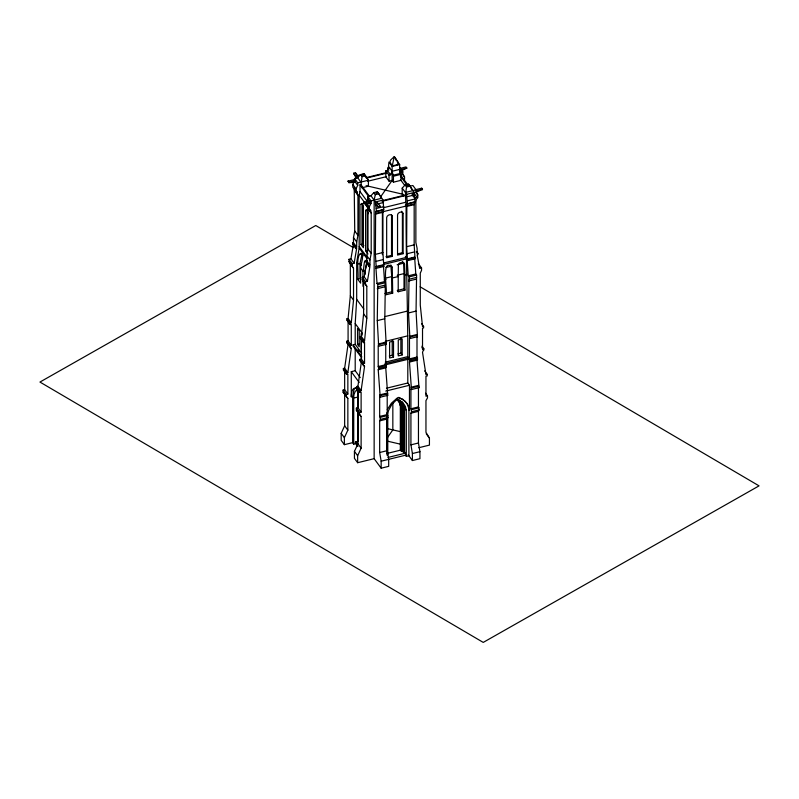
<?xml version="1.0" encoding="UTF-8"?>
<svg xmlns="http://www.w3.org/2000/svg" width="799" height="799" viewBox="0 0 799 799"><rect width="100%" height="100%" fill="white"/><g stroke="black" fill="none" stroke-linecap="round" stroke-linejoin="round"><path stroke-width="1.2" d="M356.254 387.585L354.027 389.333L352.629 396.504L351.28 396.833C351.33 393.687 351.72 387.175 356.314 388.054L358.312 393.677M361.677 353.158L355.205 344.359L355.205 323.575L356.684 299.355L356.684 262.571L359.18 247.99L359.18 195.106L360.029 191.58L360.029 184.809L360.878 184.609L369.508 196.344M360.998 204.314C361.647 201.518 363.695 206.342 363.365 207.53L363.365 247.71L360.998 244.494L360.998 204.314L362.736 203.405M367.989 253.992L365.612 250.776L365.612 210.596C366.262 207.8 368.319 212.624 367.989 213.812M348.084 318.451L347.016 318.711L350.212 323.066L351.28 322.796L348.084 318.451L350.332 295.78L350.332 263.86L349.043 261.643L349.043 259.305L350.931 258.846L353.478 244.065L352.679 244.264L352.679 242.966L353.478 242.766L356.684 247.121L355.875 247.32L352.679 242.966M351.28 322.796L353.528 300.124L353.528 268.214L349.043 261.643M361.348 336.489L360.279 336.759L363.475 341.103L364.544 340.843L361.348 336.489L363.595 313.817L363.595 281.907L362.307 279.68L362.307 277.343L364.194 276.883L366.751 262.112M364.544 340.843L366.801 318.162L366.801 286.252L362.307 279.68M344.649 368.179L343.39 368.489L346.586 372.843L347.855 372.534L344.649 368.179L348.084 344.149L346.736 342.591L346.736 341.293L348.084 340.963L351.28 345.318L349.932 345.647L346.736 341.293M347.855 372.534L351.28 348.494L348.084 344.149M357.922 386.227L356.654 386.536L359.85 390.881L361.118 390.571L357.922 386.227L361.348 362.187L359.999 360.639L359.999 359.34L361.348 359.011L364.544 363.355L363.195 363.685L359.999 359.34M361.118 390.571L364.544 366.541L361.348 362.187M349.043 259.305L352.239 263.65L354.127 263.191L356.684 248.419L355.875 248.609L352.679 244.264M362.307 277.343L365.503 281.697L367.39 281.238L369.947 266.457L369.138 266.656L365.942 262.302L365.942 261.003L366.751 260.814L369.947 265.158L369.138 265.358L365.942 261.003M360.599 267.895C360.589 263.3 364.554 257.448 361.148 253.203C355.165 255.63 359.19 274.257 357.732 279.221L360.599 283.116L360.599 267.895L362.946 271.091L362.946 286.312M353.478 242.766L353.478 237.583L354.736 230.991L354.217 188.125M356.684 247.121L356.684 241.927L357.942 235.345L357.942 195.126L354.217 189.743M366.751 260.814L366.751 255.62L368.009 249.038L371.205 253.383L369.947 259.975L369.947 265.158M367.081 261.283C363.245 256.898 364.374 270.002 362.946 271.091L365.173 270.541L366.921 262.312M360.878 185.668L362.037 176.639L360.539 174.601L357.682 177.728L354.526 178.507L354.526 181.023M405.393 194.856L406.551 187.016L405.053 184.978L402.197 188.115L402.197 194.087L403.475 195.825M358.381 392.329L358.142 393.338A18.057 5.763 76.2 0 0 357.792 397.073L357.792 408.079M383.75 209.378L382.931 212.294L382.931 252.514L383.8 266.466L376.269 268.314L375.39 254.362L375.62 211.665L383.75 209.378L383.021 200.1L377.328 191.78L373.802 192.639L370.946 195.775L367.79 196.544L367.79 199.071L366.062 202.517M415.001 201.718L414.172 204.634L414.172 244.854L415.051 258.816L407.52 260.654L406.641 246.701L406.871 204.015L415.001 201.718L414.631 196.973M388.264 169.158L388.933 162.077L392.129 166.432L392.129 180.394L393.448 182.182L400.978 180.334L400.978 174.362L399.66 169.418L392.129 171.266L390.581 174.801L389.033 175.181L385.837 170.826L387.385 170.447L388.933 166.921L392.129 171.266L393.448 176.209L393.448 182.182M383.8 266.466L383.46 266.007L384.549 281.628L385.348 282.726L384.798 318.761L386.207 344.359L378.676 346.207L377.268 320.609L377.807 284.564L377.008 283.475L375.929 267.855L376.269 268.314M412.554 258.876L414.711 258.347L415.79 273.977L416.599 275.066L416.049 311.101L417.458 336.699L409.917 338.546L408.509 312.948L409.058 276.913L408.259 275.825L407.18 260.194L407.52 260.654M387.745 395.345L387.205 394.616L387.205 414.591L387.865 417.557L387.205 419.006L387.205 450.666L388.684 459.345L388.684 466.346L381.153 468.194L381.153 461.193L379.675 452.514L379.675 420.853L380.334 419.405L379.675 416.439L379.675 396.454L380.214 397.193L387.745 395.345L385.747 367.88L386.326 366.781L385.747 364.704L385.747 343.74L386.207 344.359M418.996 387.685L418.456 386.956L418.456 406.931L419.115 409.897L418.456 411.345L418.456 443.006L419.934 451.685L419.934 458.686L412.404 460.534L412.404 453.532L410.926 444.853L410.926 413.193L411.575 411.745L410.926 408.778L410.926 388.803L411.465 389.532L418.996 387.685L416.998 360.219L417.577 359.121L416.998 357.043L416.998 336.079L417.458 336.699M353.807 442.356L344.379 444.673L341.173 440.319L341.173 433.318L344.649 425.787L344.649 394.137L343.111 392.169L343.111 390.092L344.649 389.712L347.855 394.067L346.307 394.446L343.111 390.092M344.379 444.673L344.379 437.662L347.855 430.142L347.855 398.481L343.111 392.169M381.153 468.194L374.142 458.666L357.642 462.711L354.436 458.366L354.436 451.355L357.922 443.835L357.922 412.174L356.374 410.217L356.374 408.139L357.922 407.76L361.118 412.104L359.57 412.484L356.374 408.139M357.642 462.711L357.642 455.71L361.118 448.179L361.118 416.529L356.374 410.217M387.295 409.627L391.41 403.185L397.612 397.682C403.725 398.851 409.228 403.954 409.468 410.406L407.2 403.894L404.334 400.439M357.413 194.097L357.413 192.479L352.798 187.206L352.798 184.469L354.097 181.892M355.994 191.56L355.994 188.824L357.722 185.378L357.722 182.851L354.526 178.507M371.205 253.383L371.205 213.163L370.676 210.517L369.258 209.598L369.258 206.861L370.986 203.415L370.986 200.899L367.79 196.544M380.214 397.193L378.217 369.727L378.786 368.619L378.217 366.551L378.217 345.587L378.676 346.207M411.465 389.532L409.468 362.067L410.037 360.968L409.468 358.891L409.468 337.927L409.917 338.546M362.347 252.973L359.969 263.45L359.969 278.671L357.732 279.221M421.952 346.207L423.87 348.823L422.521 352.329L425.957 374.681L427.225 374.371L427.225 375.929L425.957 376.239L425.957 396.214L427.495 395.835L427.495 397.912L425.957 400.639L425.957 432.289L429.433 438.112L429.433 445.113L418.826 447.72M380.424 197.123L392.279 180.184M387.355 437.712L392.838 429.882L392.838 402.886M401.418 170.866L406.861 168.06L406.032 166.931L399.62 168.509M415.25 189.772L421.672 188.194L422.501 189.323L416.079 192.369L416.079 189.842L412.883 185.498L409.727 186.267L408.579 184.12L405.053 184.978L410.077 186.157L412.923 190.621M361.957 187.795L368.409 186.207L368.409 180.234L365.552 175.77L360.539 174.601L364.064 173.733L365.213 175.88L363.875 174.062L356.344 175.91L356.344 178.437L353.617 173.253L355.575 172.774L358.292 176.479M353.617 173.703L355.575 173.223L357.303 176.349M392.529 165.852L398.671 164.354A11.566 8.749 35 0 0 398.192 162.367L394.297 156.594L390.661 160A11.645 8.819 35 0 0 389.922 162.307L392.529 165.852A11.566 3.536 -76.9 0 1 392.718 163.705L394.297 156.594L395.765 158.741M392.129 166.432L399.66 164.584L399.66 171.525M387.595 170.776L387.595 168.249L389.742 167.72M362.037 176.639L365.552 175.77L364.064 173.733M348.114 181.123L354.526 179.555L355.355 180.684L355.355 182.152L354.386 182.392L348.943 182.701L348.114 181.123L348.943 182.701M366.042 177.628L386.197 172.684M348.943 182.252L355.355 180.684M400.449 169.628L406.861 168.06M366.401 178.117L386.556 173.173M357.722 182.851L368.409 180.234L365.852 176.759M399.66 172.574L402.816 171.805L402.816 174.332L404.554 176.919L404.554 179.655M367.59 181.273L386.556 176.629M392.788 175.311L400.319 173.473M393.448 176.209L400.978 174.362M385.837 170.826L385.837 176.809L389.033 181.153L392.129 180.394M370.986 200.899L381.682 198.272L378.826 193.817L375.3 194.676L374.142 200.12L374.142 458.666M406.551 187.016L410.077 186.157L408.579 184.12M363.745 202.397L370.157 200.819L370.986 201.947L364.574 203.515L363.745 202.836L364.574 203.965L370.986 203.415M405.393 192.459L416.079 189.842M416.079 190.901L422.501 189.323M370.946 195.775L375.48 201.947L383.021 200.1M402.197 188.115L406.731 194.287L414.272 192.439L414.272 194.117M382.861 200.509L405.393 194.986L406.112 206.052C405.822 256.269 407.86 306.407 407.8 356.624L408.688 359.131L384.978 364.943M382.042 201.288L405.752 195.475M412.314 193.967L414.272 193.488L416.988 197.193L415.041 198.122L412.314 195.445L412.314 193.967L415.041 198.122M377.637 203.945L383.021 202.616M407.47 203.565L406.731 196.814L413.193 195.226M380.164 206.222L377.438 202.517L375.48 202.996L378.207 206.701L380.164 206.222L378.207 207.151L375.48 204.464L375.48 201.947M415.041 197.673L416.988 197.193M365.612 210.596L367.31 210.177L367.31 250.357L365.612 250.776M376.219 211.226L376.219 208.489L383.75 206.641M407.47 200.829L415.001 198.981M383.22 207.77L405.752 202.247M375.62 211.665L383.15 209.817M406.871 204.015L414.401 202.167M375.62 213.293L383.15 211.445M406.871 205.633L414.401 203.785M375.39 214.142L382.931 212.294M406.641 206.482L414.172 204.634M360.998 244.494L362.696 244.075L363.875 245.692M375.39 254.362L382.931 252.514M406.641 246.701L414.172 244.854M385.947 256.759L391.53 255.39L392.249 256.369L386.666 257.737L386.666 217.558C386.736 215.041 391.56 213.253 392.249 216.189L392.249 256.369M397.942 253.822L402.406 252.724L403.125 253.702L397.552 255.071L397.552 214.891C397.622 212.374 402.446 210.586 403.125 213.523L403.125 253.702M375.929 261.363L383.46 259.525M407.18 253.712L414.711 251.865M423.87 348.823L422.521 349.153L422.521 328.189L423.59 327.93L423.59 326.372L422.521 326.631L420.274 305.058L420.274 273.148L421.562 270.292L421.562 267.955L419.685 268.424L417.128 254.891L417.927 254.701L417.927 253.403L417.128 253.603L417.128 248.409L415.87 242.437L415.87 202.217L416.399 199.311L417.817 197.703L417.817 194.966L416.079 192.369M383.58 262.981L406.112 257.458L405.393 256.479M383.58 264.449L406.112 258.936M375.929 266.556L383.46 264.709M407.18 258.896L414.711 257.048M376.269 267.016L383.8 265.178M407.52 259.365L415.051 257.518M385.957 267.505L391.31 266.197L392.259 267.266L392.689 293.123L385.937 294.771C388.234 293.523 380.344 256.339 392.259 267.266M397.163 264.759L403.585 263.191L404.534 264.249L404.963 274.886L404.963 290.107L398.212 291.765L397.273 290.476L404.014 288.819L404.963 290.107M384.988 278.262L391.74 276.604L392.689 277.892L398.212 276.544L398.401 264.359L399.52 263.051L401.997 262.162L404.054 262.971L404.534 264.249M384.289 279.96L385.937 279.55M407.18 274.347L404.963 274.886L404.014 273.598L403.585 263.191L402.556 261.463M377.008 283.475L384.549 281.628M408.259 275.825L415.79 273.977M377.807 284.564L385.348 282.726M409.058 276.913L416.599 275.066M377.807 286.901L385.348 285.053M409.058 279.241L416.599 277.403M377.268 288.699L384.798 286.851M408.509 281.038L416.049 279.191M384.988 293.483L391.74 291.835L392.689 293.123M347.016 318.711L347.016 320.269L348.084 320.009M347.016 320.269L350.212 324.614L351.28 324.354L351.28 345.318M384.649 316.654L407.18 311.131M377.268 320.609L384.798 318.761M408.509 312.948L416.049 311.101M361.737 357.902L353.108 346.167L353.108 344.868L355.205 344.359M360.279 336.759L360.279 338.307L363.475 342.661L364.544 342.401L364.544 363.355M357.553 344.469L359.21 346.726L359.21 330.736L357.553 328.479L357.553 344.469L359.6 343.969M385.268 341.363L407.8 335.84M378.217 344.029L385.747 342.182M409.468 336.369L416.998 334.521M378.676 344.649L386.207 342.801M409.917 336.988L417.458 335.141M389.293 355.994L392.219 355.275L393.517 357.043L389.612 358.002L389.612 342.012L393.517 341.063L393.517 357.043M397.942 353.877L400.868 353.158L402.177 354.926L398.262 355.885L398.262 339.895L402.177 338.936L402.177 354.926M385.268 362.147L407.8 356.624M351.28 396.833L351.28 371.685L355.205 370.726L360.239 377.577M384.978 363.645L408.688 357.832M378.217 366.551L385.747 364.704M409.468 358.891L416.998 357.043M343.39 368.489L343.39 370.047L346.586 374.401L347.855 374.082L347.855 394.067M378.786 367.33L386.326 365.483M410.037 359.67L417.577 357.822M378.786 368.619L386.326 366.781M410.037 360.968L417.577 359.121M378.217 369.727L385.747 367.88M409.468 362.067L416.998 360.219M356.654 386.536L356.654 388.094L359.85 392.439L361.118 392.129L361.118 412.104M386.456 388.224L407.8 383.001L409.468 385.258L409.468 410.406M357.912 446.561L355.765 443.645L353.727 444.144L353.727 398.072L357.792 397.073M385.747 391.071L409.468 385.258M379.675 394.906L387.205 393.058M410.926 387.245L418.456 385.398M380.214 395.635L387.745 393.787M411.465 387.974L418.996 386.127M379.675 416.439L387.205 414.591M410.926 408.778L418.456 406.931M380.334 417.328L387.865 415.48M411.575 409.667L419.115 407.82M380.334 419.405L387.865 417.557M411.575 411.745L419.115 409.897M379.675 420.853L387.205 419.006M410.926 413.193L418.456 411.345M355.765 443.645L355.765 441.587L358.162 441.577L358.162 411.026M379.675 452.514L387.205 450.666M410.926 444.853L418.456 443.006M386.746 453.512L400.329 450.187L403.725 452.204L404.574 451.994L406.301 456.409L408.898 455.77L408.898 409.637M388.074 457.428L405.433 453.173M381.153 461.193L405.433 455.23M412.404 453.532L419.934 451.685M359.72 254.372L361.957 254.052L363.315 255.9M364.923 261.453L367.17 261.133M357.553 390.122L355.395 391.081L354.067 394.336A18.057 5.763 76.2 0 0 353.727 398.072M366.092 185.668L403.315 194.347M387.235 428.574L400.689 431.72M387.635 441.198L400.459 444.184M398.711 397.363L400.279 397.952M353.428 247.63L315.765 225.518L39.95 382.052L483.235 642.406L759.05 485.862L420.134 286.811M401.747 398.661L403.096 399.49M366.062 203.425L366.062 205.253L370.676 210.517M401.587 211.256L402.406 212.544L402.406 252.724M398.751 399.57L400.748 401.278M397.532 399.33L399.46 400.978M396.334 399.091L398.931 401.587M397.962 399.31L400.918 402.966L402.316 407.68L402.316 451.595M396.713 399.031L399.58 402.576L400.928 407.1L400.928 450.986M346.736 342.591L351.28 348.494M359.999 360.639L364.544 366.541M400.149 400.479L401.567 402.277M347.855 398.481L346.307 396.524L346.307 394.446M361.118 416.529L359.57 414.561L359.57 412.484M422.501 189.772L421.672 188.194M396.464 160.229L399.66 164.584M397.373 162.577L398.671 164.354M399.62 167.45L402.816 171.805M399.32 169.578L401.238 172.185L399.66 169.418M401.987 173.443L404.554 176.919M415.899 192.349L417.817 194.966M410.366 187.136L414.272 192.439M400.509 174.891L407.7 184.669M400.379 176.08L406.851 184.879M414.272 194.966L414.681 195.525M400.379 179.525L404.693 185.398M387.595 168.249L388.933 170.067M387.385 170.447L390.581 174.801M405.393 205.073L406.112 206.052L382.401 211.865L382.401 254.701M402.406 212.544L403.125 213.523M378.826 193.817L377.328 191.78L375.3 194.676L373.802 192.639M391.43 214.691L392.249 216.189M416.649 251.665L417.927 253.403M356.344 175.91L360.878 182.082M353.617 173.253L356.344 176.959M418.366 263.61L421.562 267.955M360.029 184.809L368.659 196.544M355.165 181.902L357.722 185.378M367.79 199.071L369.707 201.678M360.029 191.58L367.22 201.358M352.798 184.469L355.994 188.824M366.701 203.385L369.258 206.861M355.495 189.862L357.413 192.479M359.18 195.106L367.091 205.872M366.062 205.253L369.258 209.598M367.48 206.172L367.48 207.79L370.676 212.135M354.736 190.771L357.942 195.126M367.48 207.79L371.205 213.163M354.736 230.991L357.942 235.345M421.672 323.765L423.59 326.372M353.478 237.583L356.684 241.927M366.751 255.62L369.947 259.975M359.18 246.511L367.091 257.268M359.18 247.99L367.091 258.746M421.952 347.505L423.87 350.122M361.398 265.398L359.969 263.45L357.732 264L356.684 262.571M350.931 258.846L354.127 263.191M364.194 276.883L367.39 281.238M350.332 263.86L353.528 268.214M363.595 281.907L366.801 286.252M424.659 370.896L427.225 374.371M407.8 357.922L408.688 359.131M356.684 299.355L363.875 309.133M425.577 393.228L427.495 395.835M350.332 295.78L353.528 300.124M363.595 313.817L366.801 318.162M355.205 323.575L362.396 333.353M362.327 334.981L361.228 333.473L361.228 349.463M426.237 433.757L429.433 438.112M402.326 401.787L404.574 408.019L406.301 410.366L406.301 456.409M401.677 402.536L403.725 408.259L403.725 452.204M399.66 401.128L402.316 407.68M400.928 407.1L398.991 401.767M358.082 349.562L359.52 351.52M353.108 344.868L361.737 356.604M351.28 371.685L359.19 382.451M408.199 454.821L412.404 460.534M344.649 425.787L347.855 430.142M357.922 443.835L361.118 448.179M355.765 441.587L357.912 444.494M353.727 444.144L352.629 442.646L352.629 396.504M341.173 433.318L344.379 437.662M354.436 451.355L357.642 455.71M400.978 401.468L402.836 404.484L403.725 408.259M390.831 264.918L391.74 276.604L391.74 291.835M375.48 204.464L376.219 208.489M406.301 410.366L405.373 406.441L403.195 403.105L396.993 399.36L391.69 404.664L388.584 410.476A18.057 13.573 -36.3 0 0 387.785 414.871L387.785 454.721M407.8 359.7L407.8 383.001M406.731 194.287L406.731 196.814M404.574 408.019L404.574 451.994M404.014 288.819L404.014 273.598L397.273 275.256L398.212 276.544L398.212 291.765M403.135 407.45L403.135 451.395M401.727 406.881L401.727 450.796M400.868 338.396L400.868 353.158M400.329 403.984L400.329 450.187M392.219 340.514L392.219 355.275M391.53 215.211L391.53 255.39M389.033 175.181L389.033 181.153M387.335 412.813L387.335 454.321M387.125 412.574L387.125 455.32M369.138 265.358L369.138 266.656M368.009 208.819L367.989 249.128M365.503 281.697L365.503 284.035M365.173 270.541L365.173 274.227M363.475 341.103L363.475 342.661M363.195 363.685L363.195 364.983M362.696 203.895L362.696 244.075M361.348 338.047L361.348 359.011M359.85 390.881L359.85 392.439M358.162 407.36L358.162 397.592A17.328 5.533 76.2 0 1 358.312 395.076M357.922 388.953L357.922 407.76M357.792 410.526L357.792 441.088M355.875 247.32L355.875 248.609M355.205 348.654L355.205 370.726M352.239 263.65L352.239 265.987M350.212 323.066L350.212 324.614M349.932 345.647L349.932 346.946M348.084 321.238L348.084 340.963M346.586 372.843L346.586 374.401M344.649 370.916L344.649 389.712M395.875 159.201A11.645 3.566 -76.9 0 1 396.024 160.229"/></g></svg>
